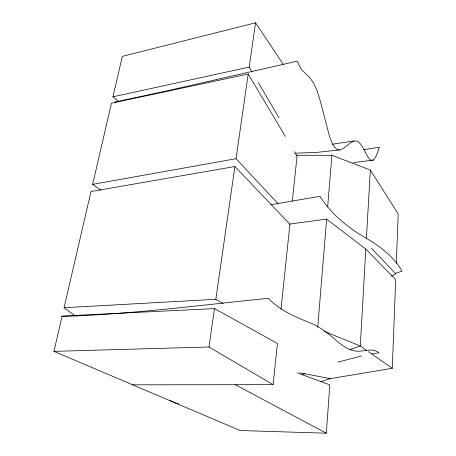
<?xml version="1.0" encoding="UTF-8"?>
<svg xmlns="http://www.w3.org/2000/svg" width="456" height="456" viewBox="0 0 456 456"><rect width="100%" height="100%" fill="white"/><g stroke="black" fill="none" stroke-linecap="round" stroke-linejoin="round"><path stroke-width="0.68" d="M320.152 381.906L330.292 378.645L392.285 368.294L395.683 279.659L365.815 249.073L326.644 219.108L289.366 224.13M396.31 263.323L398.202 213.915L370.329 170.077L331.905 155.274L295.915 155.279M365.815 249.073L360.28 345.967L366.681 350.43M366.419 238.494L370.329 170.077M132.667 384.818L273.104 384.659L277.419 343.505L214.497 308.592L62.13 316.048L53.945 351.359L240.215 430.532L326.314 433.2L329.836 384.887L297.272 372.831M317.741 327.226L326.644 219.108M327.647 206.99L331.905 155.274M281.004 309.219L289.908 224.227L234.908 166.52L90.989 191.537L64.057 307.726L74.978 315.683M292.336 201.039L297.05 156.032L294.496 151.751M273.104 384.659L208.985 346.987L214.497 308.592M223.178 303.542L215.836 299.296L234.908 166.52M278.08 203.746L236.037 158.699L248.201 74.026L111.463 103.216L92.653 184.378L100.787 190.118M252.071 71.991L249.193 67.1L255.559 22.8L122.322 56.373L112.945 96.826L118.423 101.357M353.332 162.632L373.356 160.084L376.297 155.844L379.381 147.185L363.74 149.71M373.356 160.084L370.58 160.17C364.749 154.709 364.059 145.185 356.917 140.972L353.725 141.035L350.316 142.979L343.072 148.702L339.412 149.921L317.097 152.355L295.625 153.176M391.43 276.051L395.899 273.913L371.537 248.349M302.317 374.632L304.79 373.692M349.638 349.78L360.28 345.967L324.188 331.307M395.688 273.258L402.055 271.149C393.745 256.471 379.933 246.229 365.638 237.872C347.643 227.498 331.21 213.978 319.93 196.319L270.841 204.744M337.885 362.144L361.477 355.976M112.945 96.826L249.193 67.1M92.653 184.378L236.037 158.699M371.811 353.942L378.976 352.819C371.982 346.896 362.873 352.465 354.876 350.983C343.414 348.789 335.684 339.167 326.69 332.578A566.534 187.313 -80.1 0 0 312.759 323.954C296.85 317.558 280.417 311.117 268.407 298.292C199.608 305.241 130.883 314.378 61.691 316.47M353.725 141.035L332.418 144.216M64.057 307.726L215.836 299.296M53.945 351.359L208.985 346.987M300.242 372.888L330.292 378.645L328.97 378.127M178.775 403.942L175.395 402.979L169.997 400.482M235.267 384.704L326.314 433.2M368.425 351.65L392.285 368.294M115.402 103.01L114.376 102.133L167.728 90.693L297.289 61.138L301.222 69.329L309.624 77.526L313.517 82.901L317.068 90.784L320.306 101.084L329.317 135.597A26.471 8.567 81.5 0 0 339.412 149.927M255.559 22.8L283.45 64.581M248.201 74.026L285.382 136.452M258.181 82.376L279.032 117.819"/></g></svg>
